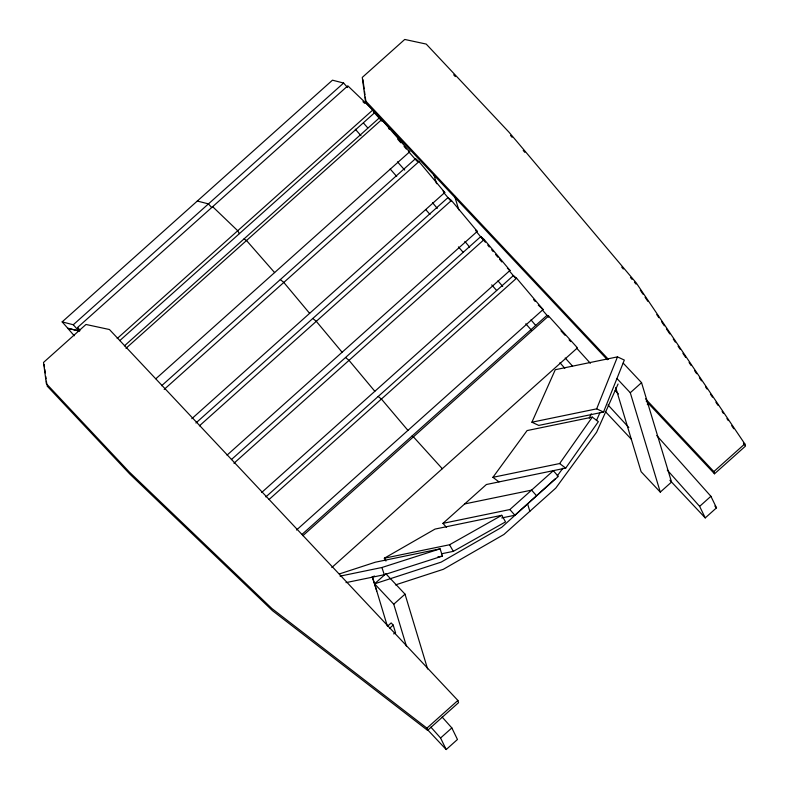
<?xml version="1.0" encoding="UTF-8"?>
<svg xmlns="http://www.w3.org/2000/svg" width="789" height="789" viewBox="0 0 789 789"><rect width="100%" height="100%" fill="white"/><g stroke="black" fill="none" stroke-linecap="round" stroke-linejoin="round"><path stroke-width="1.18" d="M647.384 404.649L647.661 402.617M531.914 422.214L596.671 408.85L617.481 356.875L624.326 360.08L603.516 412.055L538.759 425.419L531.914 422.214L555.269 369.716L617.481 356.875M589.294 418.16L591.267 413.732M596.435 420.567L599.926 412.716M618.063 384.016L596.612 432.234L555.781 488.095L503.895 534.488L443.31 569.313L395.437 584.915M498.964 481.872L492.908 477.325L559.638 463.547L592.292 417.125L598.348 421.661L565.703 468.094L486.389 484.515L442.954 523.363L446.535 527.417M492.908 477.325L527.082 430.577L592.292 417.125M555.042 478.953L501.725 527.299L441.14 562.133L374.588 583.821L387.291 625.914M557.192 476.004L562.922 468.173M62.153 321.892L73.288 324.752L78.841 331.025L67.706 328.165L62.153 321.892L332.465 80.182L343.609 83.042L347.574 87.52M73.288 324.752L343.609 83.042M79.147 330.473L77.5 327.543L347.811 85.833L372.891 109.888L374.528 112.807L119.741 340.641M117.186 338.53L372.891 109.888M124.406 345.868L379.203 118.034L381.679 119.662L409.757 151.725L155.877 378.74M125.974 348.304L381.679 119.662M161.607 385.732L415.478 158.717L418.969 161.587L444.779 192.496L191.816 418.693M164.171 389.411L418.969 161.587M195.909 422.993L447.965 197.615L451.446 200.475L477.266 231.394L227.045 455.135M199.4 425.853L451.446 200.475M231.384 459.583L480.698 236.651L484.18 239.511L510 270.43L261.603 492.543M233.948 463.261L484.18 239.511M265.844 496.922L513.333 275.627L516.578 278.182L543.098 309.535L296.526 530.011M269.088 499.476L516.578 278.182M302.207 534.222L546.955 315.373L548.572 315.994L577.459 347.87L331.804 567.538M302.917 535.652L548.572 315.994M406.463 646.319L393.76 604.226L374.588 583.821L385.851 573.751L405.023 594.156L427.608 668.983M393.76 604.226L405.023 594.156M641.546 382.655L671.547 482.04L660.285 492.109L630.283 392.735L641.546 382.655L623.211 363.137M442.954 523.363L509.862 509.546L553.306 470.708L558.316 476.398L514.882 515.237L501.735 517.949M387.606 626.131L391.176 622.935L393.208 625.095L395.605 633.044L393.622 633.883M389.628 628.291L393.208 625.095M426.928 728.139L457.896 700.445L109.444 329.526L85.981 324.466L43.513 362.447L46.373 383.72L129.209 471.891L271.889 608.526L426.928 728.139L427.589 730.348L458.567 702.654L457.896 700.445M744.816 443.882L745.487 446.091L714.509 473.794L713.848 471.585L744.816 443.882L636.161 282.807L509.043 132.246L426.218 44.076L404.737 39.45L362.269 77.421L365.386 100.667L608.378 359.32M451.841 727.931L457.462 739.48L446.199 749.55L440.578 738.001L451.841 727.931L442.136 717.043M710.899 496.291L716.511 507.84L705.248 517.909L699.636 506.37L710.899 496.291L656.724 435.508M385.949 561.048L384.332 558.217L435.045 529.074L501.774 515.296L505.542 521.884L453.32 551.353L441.455 553.799M384.332 558.217L449.543 544.755L501.774 515.296M339.418 573.919L375.357 562.202L440.114 548.838L442.471 556.058L384.282 574.717L345.996 582.627M376.757 591.01L372.29 576.818L374.597 576.069M340.049 576.138L381.925 567.498L440.114 548.838M464.672 503.934L531.589 490.127L536.599 495.817M437.678 557.054L442.471 556.058M79.679 331.045L67.805 328.382L74.294 335.798M197.309 201.037L208.444 203.897L211.62 207.477M411.799 436.228L413.416 436.85L442.304 468.725M596.671 408.85L603.516 412.055M408.11 150.64L409.757 151.725M244.038 238.889L246.513 240.517L274.602 272.58M559.638 463.547L565.703 468.094M427.589 730.348L272.56 610.735L129.869 474.1L47.044 385.929M543.098 309.535L538.295 305.136M378.178 396.482L381.412 399.037L407.933 430.39M443.043 191.066L444.779 192.496M475.53 229.954L477.266 231.394M507.386 268.28L510 270.43M280.322 279.572L283.803 282.442L309.623 313.351M312.809 318.47L316.29 321.33L342.11 352.249M345.533 357.506L349.024 360.366L374.834 391.285M362.92 101.692L364.646 103.339M373.266 111.584L382.221 121.486M212.655 206.688L237.726 230.743L239.373 233.662M77.5 327.543L80.093 330.039M453.655 74.787L455.332 76.572M645.501 398.839L713.848 471.585M607.362 359.735L366.057 102.876L365.277 97.067M646.171 401.049L714.509 473.794M616.949 378.533L630.283 392.735M714.834 506.045L716.511 507.84M605.133 411.335L631.21 439.098M669.881 480.264L705.248 517.909M660.285 492.109L641.112 471.704L615.696 387.517M427.687 729.845L446.199 749.55M615.124 390.368L618.458 393.977M608.023 404.944L628.823 427.52M548.621 317.208L542.26 309.83M560.989 330.857L564.993 335.276M569.076 339.793L570.713 341.598M576.443 347.919L590.359 363.275M565.18 357.989L572.548 366.116M667.297 470.076L699.636 506.37M430.873 727.123L440.578 738.001M509.862 509.546L514.882 515.237M397.656 139.111L400.861 142.77M404.067 146.438L406.473 149.18M408.732 151.764L416.77 160.936M363.729 123.301L367.743 127.887M397.469 161.834L404.708 170.089M355.277 129.179L360.967 135.669M390.2 169.033L396.699 176.44M425.932 209.805L429.995 214.44M458.419 246.878L463.291 252.441M491.715 284.878L496.587 290.441M525.819 323.796L531.51 330.285M559.934 362.723L564.806 368.285M509.23 270.775L515.671 278.389M533.611 299.603L535.189 301.457M497.967 280.845L502.692 286.427M530.997 319.9L535.721 325.472M510.503 135.402L512.1 137.286M523.215 150.452L524.803 152.336M621.732 267.136L623.32 269.019M630.47 277.491L632.058 279.375M634.445 282.196L636.033 284.079M480.698 236.651L485.393 242.272M487.74 245.083L489.298 246.957M491.646 249.768L493.214 251.642M495.561 254.452L497.908 257.253M499.467 259.127L501.814 261.938M415.478 158.717L417.825 161.528M443.803 192.634L450.904 201.136M476.142 231.355L483.243 239.846M432.54 202.704L437.274 208.375M464.879 241.424L469.613 247.085M640.264 290.115L643.015 294.198M645.077 297.256L647.828 301.329M656.773 314.584L658.835 317.642M661.586 321.715L664.338 325.798M666.399 328.855L669.831 333.954M673.273 339.053L675.335 342.11M678.086 346.184L680.148 349.241M682.899 353.324L685.651 357.397M689.093 362.496L691.154 365.554M694.596 370.652L696.657 373.71M699.409 377.793L701.47 380.85M705.593 386.965L706.974 389.007M710.416 394.106L712.477 397.163M715.909 402.262L717.98 405.319M722.103 411.434L723.474 413.475M726.916 418.564L728.296 420.606M731.728 425.705L733.79 428.762M743.425 443.033L744.796 445.075M449.543 544.755L453.32 551.353M372.29 576.818L374.588 583.821M381.925 567.498L384.282 574.717M454.543 195.82L458.784 209.844M433.763 174.349L436.583 183.699M527.663 504.102L529.833 511.292M388.109 125.757L389.164 129.258M362.93 79.63L364.183 88.93M364.498 91.258L364.962 94.739M44.184 364.656L44.5 367.013M44.815 369.38L45.298 372.931M45.772 376.471L46.087 378.838M46.403 381.205L46.886 384.746"/></g></svg>
